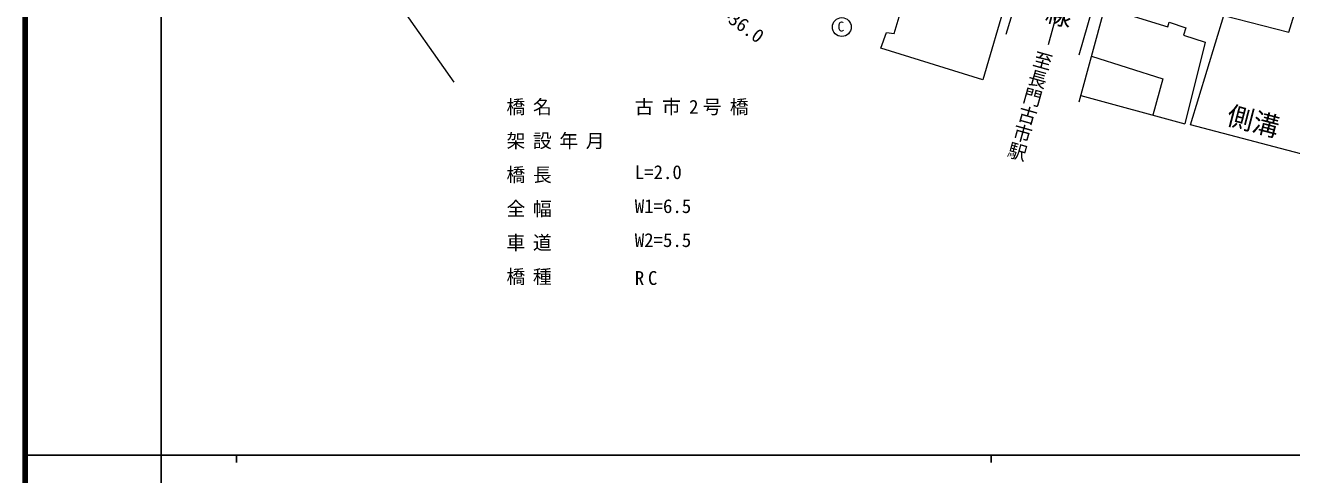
# Model space of a CAD drawing. Units: millimetres, scale not verified. Extents: x 40000 to 680000, y 20000 to 380000.
# Drawn here: x 40000 to 207838, y 202409 to 261913 of the extents above; entities that cross this region are included whole.
import ezdxf
from ezdxf.enums import TextEntityAlignment as Align

# ---------------------------------------------------------------- set-up
doc = ezdxf.new("R2010")
doc.units = ezdxf.units.MM
doc.header["$LTSCALE"] = 1000
doc.layers.add('M-STR-HTXT', color=7, linetype='Continuous')
for name, color, linetype, lineweight in [('M-TTL', 2, 'Continuous', 140), ('M-TTL-BAND', 7, 'Continuous', 13), ('M-WORK', 1, 'Continuous', 13)]:
    doc.layers.add(name, color=color, linetype=linetype, lineweight=lineweight)
doc.styles.add('@ＭＳ ゴシック', font='')
doc.styles.add('ＭＳ ゴシック', font='')
doc.styles.get('@ＭＳ ゴシック').set_extended_font_data('@MS Gothic')
doc.styles.get('ＭＳ ゴシック').set_extended_font_data('MS Gothic')

msp = doc.modelspace()

# ---------------------------------------------------------------- linework, layer by layer
at = {"layer": 'M-TTL'}
msp.add_line((40000, 380000), (40000, 20000), dxfattribs=at)
at = {"layer": 'M-TTL-BAND', "lineweight": 25}
for p, q in [((58000, 370000), (58000, 20000)), ((40000, 205000), (579000, 205000)), ((68000, 205000), (68000, 204000)), ((168000, 205000), (168000, 204000))]:
    msp.add_line(p, q, dxfattribs=at)
at = {"layer": 'M-WORK'}
for p, q in [((191582, 317945), (175573, 259313)), ((79080, 279559), (96785, 254379)), ((173782, 273076), (169933, 260679)), ((179652, 251764), (183061, 264285)), ((179885, 252619), (193674, 248854)), ((253594, 233233), (194420, 248744))]:
    msp.add_line(p, q, dxfattribs=at)
for points in [[(179684, 257995), (186963, 283242), (188487, 284226), (190003, 283799)], [(173264, 275557), (170020, 265420), (166891, 254694), (153407, 258902), (154152, 260981), (155168, 260838), (156216, 264377), (157692, 264092), (158707, 267107), (169496, 263624)], [(194420, 248744), (198864, 263204), (207482, 261030), (209244, 266775), (221036, 263585), (217206, 248876)], [(183061, 264285), (191425, 261698), (191583, 262348), (193805, 261602), (193520, 260603), (196361, 259666), (193674, 248854)], [(181303, 257829), (190742, 254819), (189439, 250010)]]:
    msp.add_lwpolyline(points, dxfattribs=at)
msp.add_circle((148214, 261688), 1250, dxfattribs=at)

# ---------------------------------------------------------------- texts
at = {"layer": 'M-STR-HTXT', "style": 'ＭＳ ゴシック'}
for s, p in [('L=2.0', (120773, 241004)), ('W1=6.5', (120773, 236504)), ('W2=5.5', (120773, 232004))]:
    msp.add_text(s, height=1833, dxfattribs=at).set_placement(p, align=Align.BOTTOM_LEFT)
at = {"layer": 'M-STR-HTXT', "char_height": 1833, "attachment_point": 7, "style": 'ＭＳ ゴシック'}
for s, insert in [('\\T1.4;橋名', (103773, 250004)), ('\\T1.44;古市2号橋', (120773, 250004)), ('\\T1.4;架設年月', (103773, 245504)), ('\\T1.4;橋長', (103773, 241004)), ('\\T1.4;全幅', (103773, 236504)), ('\\T1.4;車道', (103773, 232004)), ('\\T1.4;橋種', (103773, 227504)), ('\\T1.4;RC', (120773, 227504))]:
    msp.add_mtext(s, dxfattribs=dict(at, insert=insert))
at = {"layer": 'M-WORK'}
for s, height, rotation, style, p in [('一般県道俵山長門古市（停）線', 2566, 255.037, '@ＭＳ ゴシック', (187251, 309594)), ('L=36.0', 1833, 324.293, 'ＭＳ ゴシック', (130664, 263371)), ('至長門古市駅', 1833, 254.38, '@ＭＳ ゴシック', (173757, 258849)), ('側溝', 2566, 345.312, 'ＭＳ ゴシック', (198849, 248129))]:
    msp.add_text(s, height=height, rotation=rotation, dxfattribs=dict(at, style=style)).set_placement(p, align=Align.BOTTOM_LEFT)
at = {"layer": 'M-WORK', "style": 'ＭＳ ゴシック'}
msp.add_text('C', height=1320, dxfattribs=at).set_placement((147644, 260695), align=Align.BOTTOM_LEFT)

doc.saveas('drawing.dxf')
